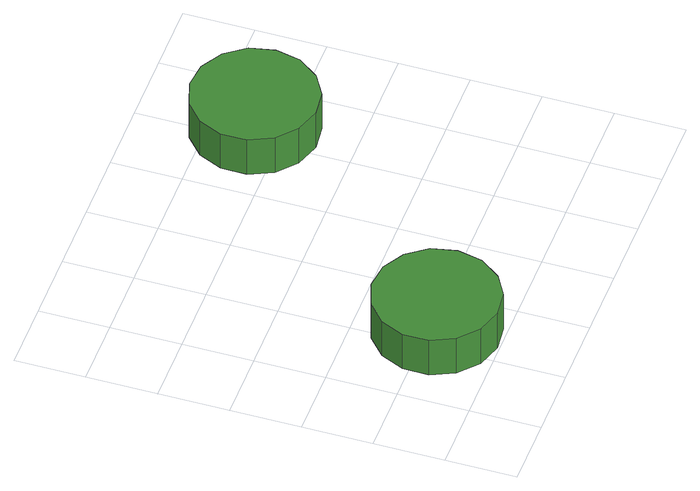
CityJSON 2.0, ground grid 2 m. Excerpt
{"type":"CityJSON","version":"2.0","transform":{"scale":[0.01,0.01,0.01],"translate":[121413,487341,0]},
"CityObjects":{
"tree1":{"type":"SolitaryVegetationObject","attributes":{"function":"something"},"geometry":[{"type":"MultiSurface","lod":"1","boundaries":[[[0,1,2,3,4,5,6,7,8,9,10,11,12,13,14]],[[15,16,17,18,19,20,21,22,23,24,25,26,27,28,29]],[[0,29,28,1]],[[1,28,27,2]],[[2,27,26,3]],[[3,26,25,4]],[[4,25,24,5]],[[5,24,23,6]],[[6,23,22,7]],[[7,22,21,8]],[[8,21,20,9]],[[9,20,19,10]],[[10,19,18,11]],[[11,18,17,12]],[[12,17,16,13]],[[13,16,15,14]],[[14,15,29,0]]]}]},
"tree2":{"type":"SolitaryVegetationObject","attributes":{"function":"something"},"geometry":[{"type":"MultiSurface","lod":"1","boundaries":[[[30,31,32,33,34,35,36,37,38,39,40,41,42,43,44]],[[45,46,47,48,49,50,51,52,53,54,55,56,57,58,59]],[[30,59,58,31]],[[31,58,57,32]],[[32,57,56,33]],[[33,56,55,34]],[[34,55,54,35]],[[35,54,53,36]],[[36,53,52,37]],[[37,52,51,38]],[[38,51,50,39]],[[39,50,49,40]],[[40,49,48,41]],[[41,48,47,42]],[[42,47,46,43]],[[43,46,45,44]],[[44,45,59,30]]]}]}
},
"vertices":[
[448,183,183],[433,255,183],[389,314,183],[326,351,183],[253,359,183],[183,336,183],[128,287,183],[98,220,183],[98,146,183],[128,79,183],[183,30,183],[253,7,183],[326,15,183],[389,52,183],[433,111,183],[433,111,58],[389,52,58],[326,15,58],[253,7,58],[183,30,58],[128,79,58],[98,146,58],[98,220,58],[128,287,58],[183,336,58],[253,359,58],[326,351,58],[389,314,58],[433,255,58],[448,183,58],
[1018,880,188],[1003,952,188],[959,1011,188],[896,1048,188],[823,1056,188],[753,1033,188],[698,984,188],[668,917,188],[668,843,188],[698,776,188],[753,727,188],[823,704,188],[896,712,188],[959,749,188],[1003,808,188],[1003,808,63],[959,749,63],[896,712,63],[823,704,63],[753,727,63],[698,776,63],[668,843,63],[668,917,63],[698,984,63],[753,1033,63],[823,1056,63],[896,1048,63],[959,1011,63],[1003,952,63],[1018,880,63]
]}
